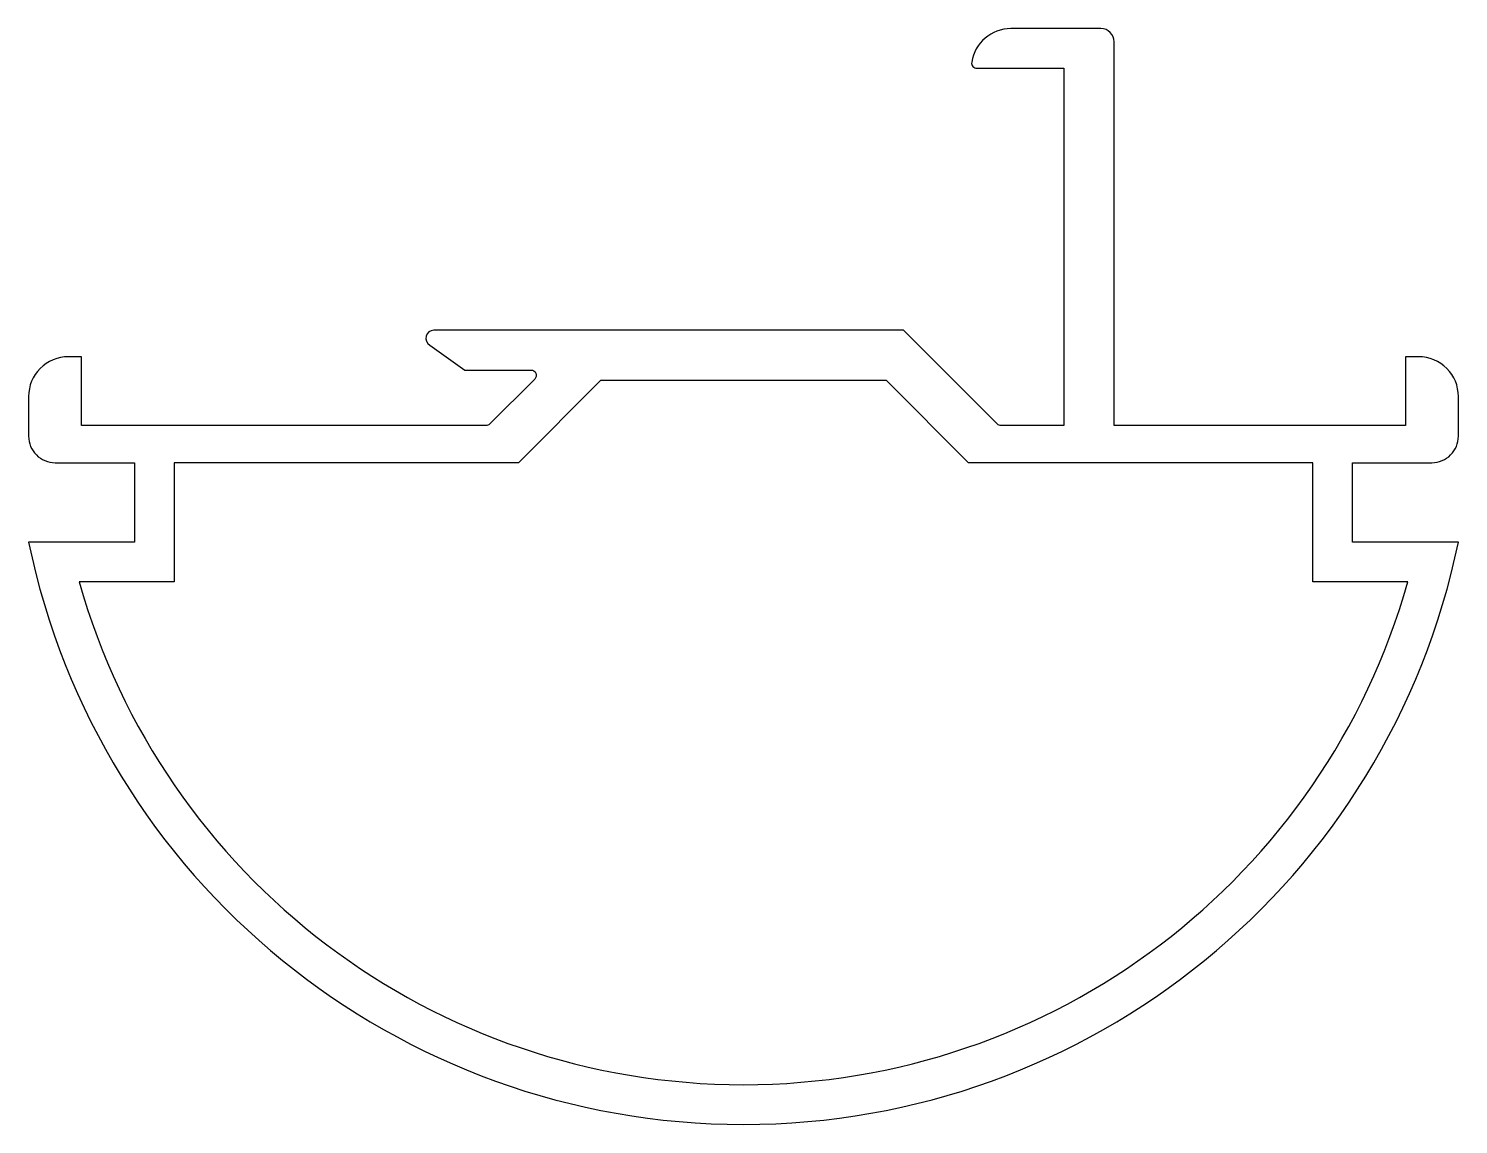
# Model space of a CAD drawing. Extents: x 141.4 to 195.4, y 202 to 243.4.
import ezdxf

# ---------------------------------------------------------------- set-up
doc = ezdxf.new("R2010")
doc.units = 0
doc.layers.get('0').update_dxf_attribs({"linetype": 'CONTINUOUS'})

msp = doc.modelspace()

# ---------------------------------------------------------------- linework, layer by layer
for points in [[(191.435, 227.031), (194.435, 227.031, 0.414214), (195.435, 228.031), (195.435, 229.531, 0.414214), (193.935, 231.031), (193.435, 231.031), (193.435, 228.431), (182.435, 228.431), (182.435, 242.931, 0.414214), (181.935, 243.431), (178.535, 243.431, 0.369664), (177.052, 242.161, 0.460212), (177.25, 241.931), (180.535, 241.931), (180.535, 228.431), (178.163, 228.431, -0.198912), (178.022, 228.489), (174.48, 232.031), (162.389, 232.031), (156.735, 232.031, 0.767327), (156.585, 231.471), (157.913, 230.531), (160.406, 230.531, -0.668179), (160.548, 230.189), (158.848, 228.489, -0.198912), (158.706, 228.431), (143.435, 228.431), (143.435, 231.031), (142.935, 231.031, 0.414214), (141.435, 229.531), (141.435, 228.031, 0.414214), (142.435, 227.031), (145.435, 227.031), (145.435, 224.031), (141.435, 224.031, 0.814815), (195.435, 224.031), (191.435, 224.031)], [(146.935, 227.031), (146.935, 222.531), (143.343, 222.531, 0.757224), (193.526, 222.531), (189.935, 222.531), (189.935, 227.031), (176.935, 227.031), (173.835, 230.131), (163.035, 230.131), (159.935, 227.031)]]:
    msp.add_lwpolyline(points, format="xyb", close=True)

doc.saveas('drawing.dxf')
